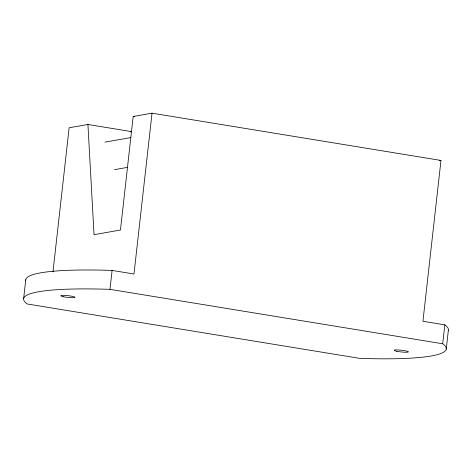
<?xml version="1.0" encoding="UTF-8"?>
<svg xmlns="http://www.w3.org/2000/svg" width="472" height="472" viewBox="0 0 472 472"><rect width="100%" height="100%" fill="white"/><g stroke="black" fill="none" stroke-linecap="round" stroke-linejoin="round"><path stroke-width="0.71" d="M23.635 298.628L25.759 279.707M52.982 271.801L69.136 127.788L87.928 124.478L131.706 131.641L130.26 131.894M444.831 324.854L442.707 343.775A185.956 22.662 6.4 0 1 359.811 358.384L27.081 303.956L26.349 303.313A185.956 22.662 6.4 0 1 106.495 289.23L109.976 289.348L112.1 270.426L133.989 274.008L152.025 113.18L440.978 160.445L422.942 321.273L444.831 324.854A185.956 22.662 6.4 0 1 448.217 330.707M152.025 113.18L133.187 116.501L120.454 230.023L94.034 234.684L87.928 124.478M446.241 349.091L448.365 330.17M104.89 142.149L130.632 137.612M114.519 169.643L127.393 167.377M439.526 160.698L440.978 160.445M112.1 270.426L108.613 270.308A185.956 22.662 6.4 0 0 25.724 280.256M133.187 116.501L134.638 116.737M109.976 289.348L442.707 343.775M63.708 296.799A7.192 0.879 6.4 0 0 74.983 297.419A7.192 0.879 6.4 0 0 64.918 295.413A7.192 0.879 6.4 0 0 63.708 296.799M396.828 351.28A7.192 0.879 6.4 0 0 408.333 351.988A7.192 0.879 6.4 0 0 398.616 349.964A7.192 0.879 6.4 0 0 396.828 351.28"/></g></svg>
